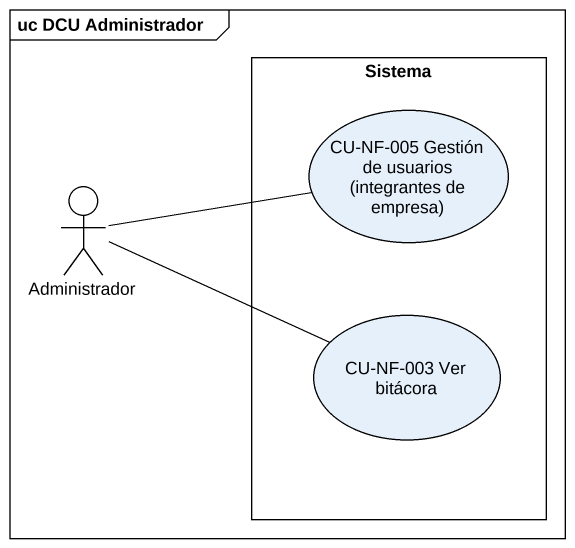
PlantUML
@startuml
mainframe uc DCU Administrador
rectangle Sistema {
  usecase "CU-NF-005 Gestión de usuarios (integrantes de empresa)" as CU_NF_005_Gestión_de
  usecase "CU-NF-003 Ver bitácora" as CU_NF_003_Ver_bitácora
}
actor Administrador
Administrador -right- CU_NF_005_Gestión_de
Administrador -right- CU_NF_003_Ver_bitácora
@enduml
